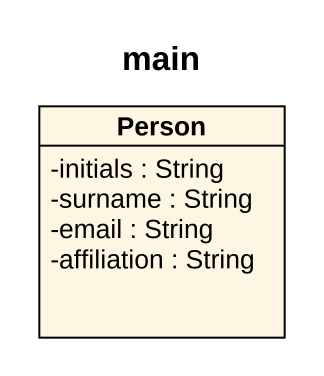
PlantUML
@startuml
title main
hide circle
hide empty members
skinparam classAttributeIconSize 0
class "Person" as Person_ {
  -initials : String
  -surname : String
  -email : String
  -affiliation : String
}
@enduml
